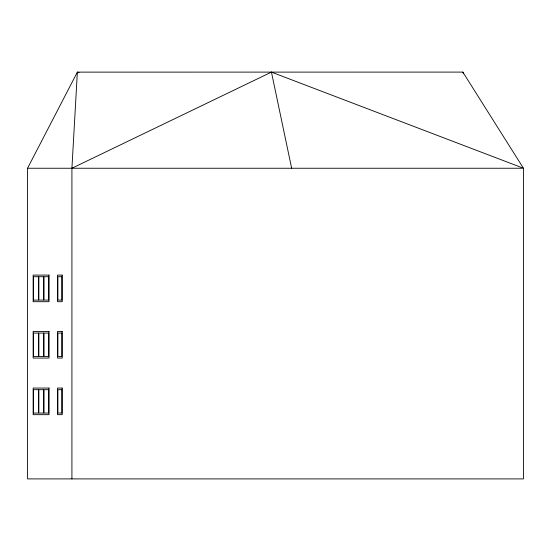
<?xml version="1.0" encoding="UTF-8"?>
<svg xmlns="http://www.w3.org/2000/svg" width="551" height="551" viewBox="0 0 551 551"><rect width="100%" height="100%" fill="white"/><g stroke="black" fill="none" stroke-linecap="round" stroke-linejoin="round"><path stroke-width="0.83" d="M71.919 478.902L71.919 168.248L77.36 72.126L462.833 72.098L523.45 168.248L523.45 478.902L27.55 478.902L27.55 168.248L77.36 72.126L79.034 72.512M71.919 168.248L271.436 72.112L523.45 168.248L27.55 168.248M462.833 72.098L463.377 73.731M271.436 72.112L291.651 168.248M49.032 275.094L33.15 275.094L33.15 301.693L49.032 301.693L49.032 275.094M62.208 275.094L57.524 275.094L57.524 301.693L62.208 301.693L62.208 275.094M38.487 276.705L33.528 276.705L33.528 300.081L38.487 300.081L38.487 276.705M43.619 276.705L38.866 276.705L38.866 300.081L43.619 300.081L43.619 276.705M48.66 276.705L43.997 276.705L43.997 300.081L48.66 300.081L48.66 276.705M61.829 276.705L57.896 276.705L57.896 300.081L61.829 300.081L61.829 276.705M49.032 331.475L33.15 331.475L33.15 358.067L49.032 358.067L49.032 331.475M62.208 331.475L57.524 331.475L57.524 358.067L62.208 358.067L62.208 331.475M38.487 333.079L33.528 333.079L33.528 356.456L38.487 356.456L38.487 333.079M43.619 333.079L38.866 333.079L38.866 356.456L43.619 356.456L43.619 333.079M48.66 333.079L43.997 333.079L43.997 356.456L48.66 356.456L48.66 333.079M61.829 333.079L57.896 333.079L57.896 356.456L61.829 356.456L61.829 333.079M49.032 388.062L33.15 388.062L33.15 414.662L49.032 414.662L49.032 388.062M62.208 388.062L57.524 388.062L57.524 414.662L62.208 414.662L62.208 388.062M38.487 389.674L33.528 389.674L33.528 413.05L38.487 413.05L38.487 389.674M43.619 389.674L38.866 389.674L38.866 413.05L43.619 413.05L43.619 389.674M48.66 389.674L43.997 389.674L43.997 413.05L48.66 413.05L48.66 389.674M61.829 389.674L57.896 389.674L57.896 413.05L61.829 413.05L61.829 389.674"/></g></svg>
